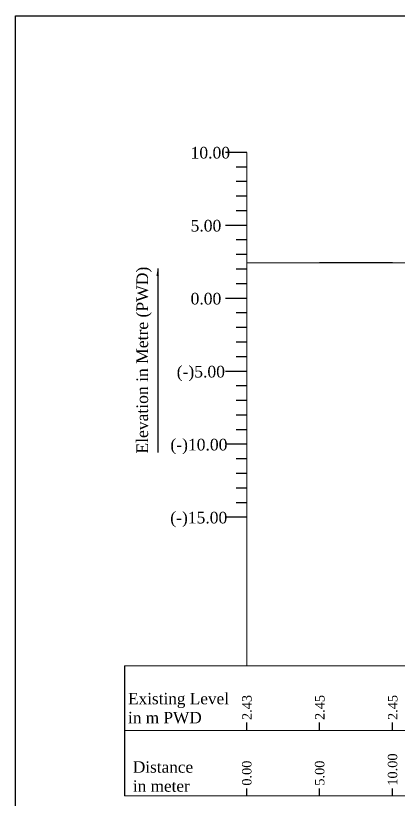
# Model space of a CAD drawing. Header units: metres. Extents: x -2434 to 11656, y -15288 to 8109.
# Drawn here: x 2828.1 to 2854.4, y -11667.7 to -11614 of the extents above; entities that cross this region are included whole.
import ezdxf

# ---------------------------------------------------------------- set-up
doc = ezdxf.new("R2010")
doc.units = ezdxf.units.M
doc.layers.add('LINE', color=7, linetype='Continuous')
doc.styles.get("Standard").update_dxf_attribs({"font": 'times.ttf'})
doc.dimstyles.get("Standard").update_dxf_attribs({"dimtxt": 0.5, "dimasz": 0.4075, "dimexe": 0.364, "dimexo": 0.219, "dimgap": 0.09, "dimtad": 0, "dimdec": 0, "dimlfac": 1000, "dimzin": 0, "dimdsep": 46, "dimtxsty": 'Standard', "dimcen": 0.09, "dimadec": 0, "dimazin": 0, "dimtfac": 1, "dimtdec": 0, "dimtofl": 0, "dimtmove": 0, "dimatfit": 3, "dimfxl": 1, "dimtolj": 1, "dimtzin": 0, "dimarcsym": 0})

msp = doc.modelspace()

# ---------------------------------------------------------------- linework, layer by layer
at = {"color": 7, "lineweight": 30, "ltscale": 0.18}
for p, q in [((2843.983164, -11623.413716), (2842.535831, -11623.413716)), ((2843.983164, -11623.413716), (2843.259497, -11623.413716)), ((2843.983164, -11624.413716), (2843.259497, -11624.413716)), ((2843.983164, -11625.413716), (2843.259497, -11625.413716)), ((2843.983164, -11626.413716), (2843.259497, -11626.413716)), ((2843.983164, -11627.413716), (2843.259497, -11627.413716)), ((2843.983164, -11628.413716), (2842.535831, -11628.413716)), ((2843.983164, -11629.413716), (2843.259497, -11629.413716)), ((2843.983164, -11630.413716), (2843.259497, -11630.413716)), ((2843.983164, -11631.413716), (2843.259497, -11631.413716)), ((2843.983164, -11632.413716), (2843.259497, -11632.413716)), ((2843.983164, -11633.413716), (2842.535831, -11633.413716)), ((2843.983164, -11634.413716), (2843.259497, -11634.413716)), ((2843.983164, -11635.413716), (2843.259497, -11635.413716)), ((2843.983164, -11636.413716), (2843.259497, -11636.413716)), ((2843.983164, -11637.413716), (2843.259497, -11637.413716)), ((2843.983164, -11637.413716), (2843.259497, -11637.413716)), ((2843.983164, -11638.413716), (2842.535831, -11638.413716)), ((2843.983164, -11638.413716), (2842.535831, -11638.413716)), ((2843.983164, -11639.413716), (2843.259497, -11639.413716)), ((2843.983164, -11640.413716), (2843.259497, -11640.413716)), ((2843.983164, -11641.413716), (2843.259497, -11641.413716)), ((2843.983164, -11642.413716), (2843.259497, -11642.413716)), ((2843.983164, -11643.413716), (2842.535831, -11643.413716)), ((2843.983164, -11644.413716), (2843.259497, -11644.413716)), ((2843.983164, -11645.413716), (2843.259497, -11645.413716)), ((2843.983164, -11646.413716), (2843.259497, -11646.413716)), ((2843.983164, -11647.413716), (2843.259497, -11647.413716)), ((2843.983164, -11648.413716), (2842.535831, -11648.413716)), ((2835.61112, -11658.594775), (2835.61112, -11667.500026))]:
    msp.add_line(p, q, dxfattribs=at)
at = {"lineweight": 18, "ltscale": 0.18}
for p, q in [((2843.983164, -11658.594775), (2843.983164, -11623.413716)), ((2843.983164, -11633.413716), (2843.983164, -11632.203716)), ((2843.983164, -11633.413716), (2843.983164, -11632.503716)), ((2843.983164, -11643.413716), (2843.983164, -11642.203716)), ((2843.983164, -11643.413716), (2843.983164, -11642.503716))]:
    msp.add_line(p, q, dxfattribs=at)
at = {"color": 0, "lineweight": 18, "ltscale": 0.18}
for p, q in [((2835.61112, -11658.594775), (2929.383164, -11658.594775)), ((2835.61112, -11663.021397), (2929.383164, -11662.999946)), ((2835.61097, -11667.500026), (2929.383164, -11667.500026))]:
    msp.add_line(p, q, dxfattribs=at)
at = {"color": 0, "lineweight": -2}
for p, q in [((2843.983164, -11662.981724), (2843.983164, -11662.481724)), ((2843.983164, -11663.000603), (2843.983164, -11662.500603)), ((2848.983164, -11662.981724), (2848.983164, -11662.481724)), ((2848.983164, -11663.000603), (2848.983164, -11662.500603)), ((2853.983164, -11662.981724), (2853.983164, -11662.481724)), ((2853.983164, -11663.000603), (2853.983164, -11662.500603)), ((2843.983164, -11667.500026), (2843.983164, -11667.000026)), ((2848.983164, -11667.500026), (2848.983164, -11667.000026)), ((2853.983164, -11667.500026), (2853.983164, -11667.000026))]:
    msp.add_line(p, q, dxfattribs=at)
at = {"color": 6, "linetype": 'Continuous', "lineweight": -3, "ltscale": 0.5}
msp.add_lwpolyline([(2843.983164, -11630.983716), (2848.983164, -11630.963716), (2853.983164, -11630.963716), (2863.983164, -11630.973716)], dxfattribs=at)
at = {"layer": 'LINE', "color": 0, "linetype": 'ByBlock', "lineweight": -3, "ltscale": 0.5}
msp.add_lwpolyline([(2828.134859, -11614.045966), (2945.598705, -11614.045966), (2945.598705, -11694.932463), (2828.134859, -11694.932463)], close=True, dxfattribs=at)

# ---------------------------------------------------------------- texts
at = {"color": 0, "lineweight": -2}
for s, p in [('2.43', (2844.318661, -11662.300603)), ('2.45', (2849.318661, -11662.300603)), ('2.45', (2854.318661, -11662.300603)), ('10.00', (2854.308164, -11666.800026)), ('0.00', (2844.308164, -11666.800026)), ('5.00', (2849.308164, -11666.800026))]:
    msp.add_text(s, height=0.65, rotation=90, dxfattribs=at).set_placement(p)
at = {"color": 7, "lineweight": 30, "ltscale": 0.18, "attachment_point": 1}
for s, insert, char_height, width in [('{\\fTimes New Roman|b0|i0|c0|p18;10.00}', (2840.132367, -11623.036289), 0.79702481, 1.46783494), ('{\\fTimes New Roman|b0|i0|c0|p18;5.00}', (2840.132367, -11628.036289), 0.79702481, 0.4908312), ('{\\fTimes New Roman|b0|i0|c0|p18;(-)5.00}', (2839.181517, -11638.036289), 0.79702481, 2.85190168), ('{\\fTimes New Roman|b0|i0|c0|p18;(-)15.00}', (2838.73755, -11648.036289), 0.79702481, 2.85190168), ('Existing Level in m PWD', (2835.844295, -11660.442921), 0.78192173, 7.64356113), ('Distance in meter', (2836.174341, -11665.129242), 0.78192173, 5.27301876)]:
    msp.add_mtext(s, dxfattribs=dict(at, insert=insert, char_height=char_height, width=width))
at = {"color": 7, "lineweight": 30, "ltscale": 0.18, "insert": (2836.418786, -11644.050016), "char_height": 0.79702481, "width": 17.01025937, "attachment_point": 1, "rotation": 90}
msp.add_mtext('Elevation in Metre (PWD)', dxfattribs=at)
at = {"color": 7, "lineweight": 30, "ltscale": 0.18, "char_height": 0.79702481, "attachment_point": 1}
for s, insert in [('{\\fTimes New Roman|b0|i0|c0|p18;0.00}', (2840.132367, -11633.036289)), ('{\\fTimes New Roman|b0|i0|c0|p18;(-)10.00}', (2838.748306, -11643.036289))]:
    msp.add_mtext(s, dxfattribs=dict(at, insert=insert))

# ---------------------------------------------------------------- leaders
at = {"color": 7, "lineweight": 30, "ltscale": 0.18}
msp.add_leader([(2837.875154, -11631.37294), (2837.875154, -11643.967291)], dimstyle='Standard', override={"dimtxt": 0.75, "dimasz": 0.5, "dimdec": 2, "dimrnd": 0.002, "dimpost": 'm', "dimcen": 0.05, "dimclrd": 7, "dimadec": 1, "dimtdec": 2, "dimfrac": 2}, dxfattribs=at)

doc.saveas('drawing.dxf')
